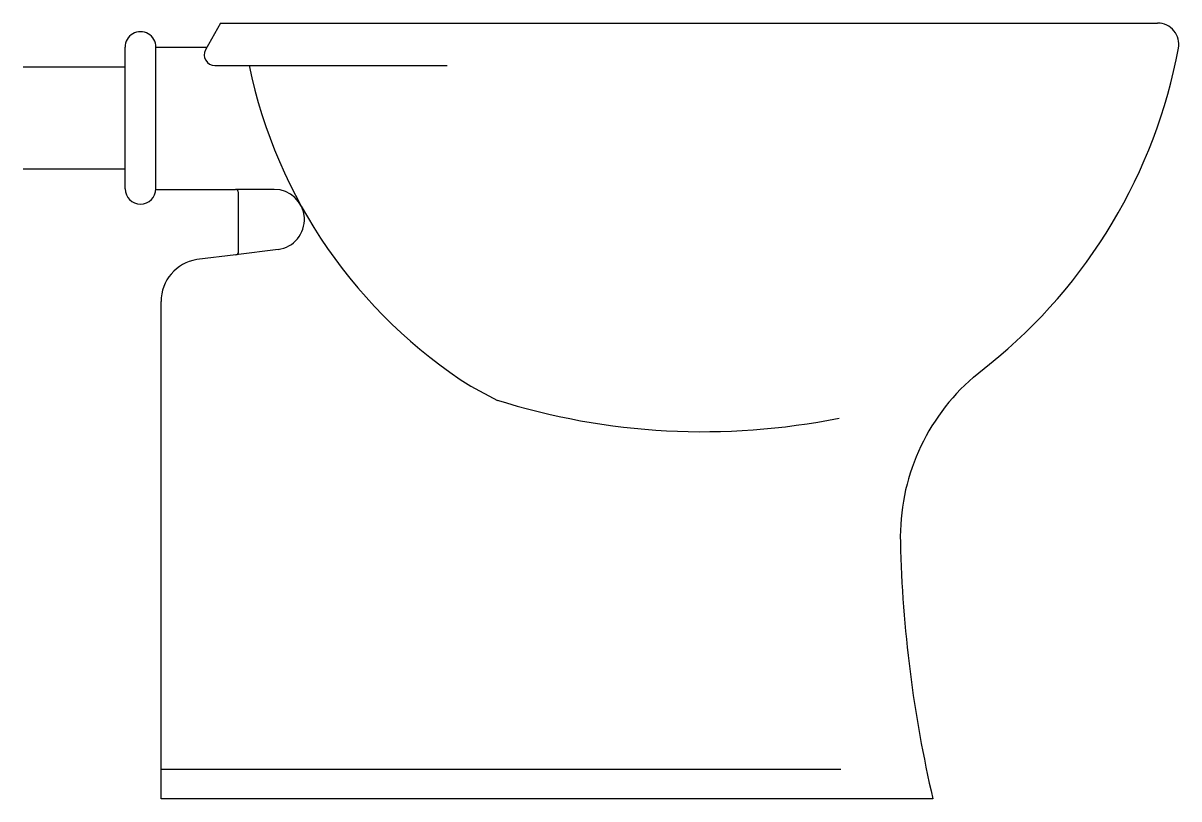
# Model space of a CAD drawing. Header units: millimetres. Extents: x -3003.201 to -3002.635, y 2977.204 to 2977.584.
import ezdxf

# ---------------------------------------------------------------- set-up
doc = ezdxf.new("R2010")
doc.units = ezdxf.units.MM
doc.header["$LTSCALE"] = 10
doc.layers.add('banheiro_louças', color=2, linetype='Continuous')

msp = doc.modelspace()

# ---------------------------------------------------------------- linework, layer by layer
at = {"layer": 'banheiro_louças'}
for p, q in [((-3003.104512765974, 2977.584279109077), (-3003.111853442974, 2977.571229017078)), ((-3003.104512765974, 2977.584279109077), (-3002.645384065974, 2977.584279109077)), ((-3003.151258796974, 2977.503136527078), (-3003.151258796974, 2977.572553631077)), ((-3003.136231429974, 2977.503136527078), (-3003.136231429974, 2977.572553631077)), ((-3003.136231429974, 2977.572475606077), (-3003.111152235974, 2977.572475606077)), ((-3003.201258796974, 2977.562845079077), (-3003.151258796974, 2977.562845079077)), ((-3003.107321440974, 2977.563479985078), (-3002.993549438974, 2977.563479985078)), ((-3003.201258796974, 2977.512845079077), (-3003.151258796974, 2977.512845079077)), ((-3003.136231429974, 2977.502844105077), (-3003.097262699974, 2977.502844105077)), ((-3003.078200604974, 2977.502844105077), (-3003.097262699974, 2977.502844105077)), ((-3003.095702765974, 2977.472376103077), (-3003.095702765974, 2977.501284170077)), ((-3003.097068466974, 2977.470828308077), (-3003.116181191974, 2977.468429848078)), ((-3003.076362013974, 2977.473426765077), (-3003.097068466974, 2977.470828308077)), ((-3003.133683536974, 2977.204279114078), (-3003.133683536974, 2977.447893665078)), ((-3002.735588303974, 2977.410866413077), (-3002.727693222974, 2977.417232678077)), ((-3002.981862622974, 2977.406377347078), (-3002.968876247974, 2977.399480400078)), ((-3002.800689561974, 2977.218734505078), (-3003.133683536974, 2977.218734505078)), ((-3002.755503464974, 2977.204279114078), (-3003.133683536974, 2977.204279114078))]:
    msp.add_line(p, q, dxfattribs=at)
for centre, radius, start, end in [((-3002.645384065974, 2977.573879547078), 0.010399562, 349.3579889999967, 90), ((-3003.143745113974, 2977.572553603078), 0.007513684, 359.4052229999936, 180.5947770000064), ((-3003.107321440974, 2977.568679766077), 0.005199781, 150.6422459999989, 270), ((-3002.891261610974, 2977.620080905078), 0.2605801620000001, 308.8812630000027, 349.3579889999967), ((-3002.850200067974, 2977.613574549077), 0.245490751, 191.7744119999996, 237.5662609999982), ((-3003.143745113974, 2977.503136527078), 0.007513684, 180, 0), ((-3003.097262699974, 2977.501284170077), 0.001559934, 0, 90), ((-3003.078200622974, 2977.488077977077), 0.014766127, 277.1527679999996, 89.99992799999993), ((-3003.097262699974, 2977.472376103077), 0.001559934, 277.1526690000003, 0), ((-3003.112884412974, 2977.447893665078), 0.020799124, 99.12017000000058, 180), ((-3002.667793891974, 2977.332412484077), 0.103687518, 130.8312880000031, 181.3439029999958), ((-3002.868179034974, 2977.719729989078), 0.335590451, 252.4366320000015, 281.4748299999996), ((-3002.153965838974, 2977.344466805078), 0.617656947, 181.3439029999958, 193.1185670000025)]:
    msp.add_arc(centre, radius, start, end, dxfattribs=at)

doc.saveas('drawing.dxf')
